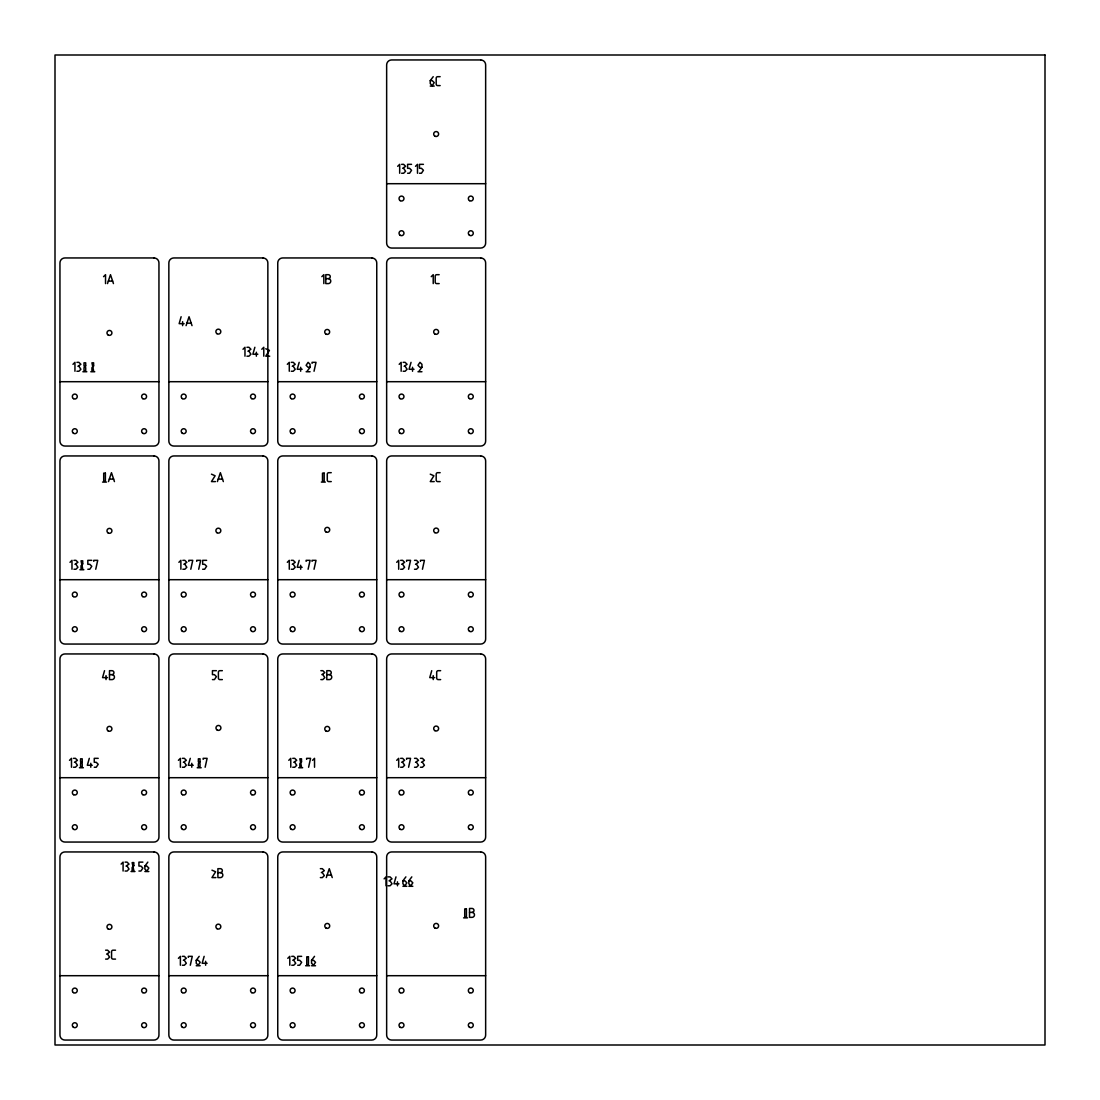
<?xml version="1.0" encoding="UTF-8"?>
<svg xmlns="http://www.w3.org/2000/svg" width="1100" height="1100" viewBox="0 0 1100 1100"><rect width="100%" height="100%" fill="white"/><g stroke="black" fill="none" stroke-linecap="round" stroke-linejoin="round"><path stroke-width="1.5" d="M95.741 569.25L97.721 560.34L93.761 560.34L93.761 561.33M190.781 569.25L192.761 560.34L188.801 560.34L188.801 561.33M198.701 569.25L200.681 560.34L196.721 560.34L196.721 561.33M205.136 767.25L207.116 758.34L203.156 758.34L203.156 759.33M314.036 371.25L316.016 362.34L312.056 362.34L312.056 363.33M190.286 965.25L192.266 956.34L188.306 956.34L188.306 957.33M308.096 569.25L310.076 560.34L306.116 560.34L306.116 561.33M314.036 569.25L316.016 560.34L312.056 560.34L312.056 561.33M308.591 767.25L310.571 758.34L306.611 758.34L306.611 759.33M408.581 569.25L410.561 560.34L406.601 560.34L406.601 561.33M422.441 569.25L424.421 560.34L420.461 560.34L420.461 561.33M408.581 767.25L410.561 758.34L406.601 758.34L406.601 759.33M181.129 316.731L179.149 323.661L184.099 323.661M104.541 670.684L102.561 677.614L107.511 677.614M89.306 758.34L87.326 765.27L92.276 765.27M254.87 347.284L252.89 354.214L257.84 354.214M299.186 362.34L297.206 369.27L302.156 369.27M190.286 758.34L188.306 765.27L193.256 765.27M299.186 560.34L297.206 567.27L302.156 567.27M204.146 956.34L202.166 963.27L207.116 963.27M411.056 362.34L409.076 369.27L414.026 369.27M431.736 670.684L429.756 677.614L434.706 677.614M395.986 876.879L394.006 883.809L398.956 883.809M107.511 283.594L110.481 274.684L113.451 283.594M108.501 481.594L111.471 472.684L114.441 481.594M186.079 325.641L189.049 316.731L192.019 325.641M217.401 481.594L220.371 472.684L223.341 481.594M326.301 877.594L329.271 868.684L332.241 877.594M430.251 80.644L432.231 80.644L434.211 82.624L432.231 85.594L430.251 83.614L430.251 80.644L433.221 76.684M307.106 371.25L310.076 367.29L310.076 364.32L308.096 362.34L306.116 365.31L308.096 367.29L310.076 367.29M418.976 371.25L421.946 367.29L421.946 364.32L419.966 362.34L417.986 365.31L419.966 367.29L421.946 367.29M144.87 866.085L146.85 866.085L148.83 868.065L146.85 871.035L144.87 869.055L144.87 866.085L147.84 862.125M196.226 960.3L198.206 960.3L200.186 962.28L198.206 965.25L196.226 963.27L196.226 960.3L199.196 956.34M311.561 960.3L313.541 960.3L315.521 962.28L313.541 965.25L311.561 963.27L311.561 960.3L314.531 956.34M402.916 880.839L404.896 880.839L406.876 882.819L404.896 885.789L402.916 883.809L402.916 880.839L405.886 876.879M408.856 880.839L410.836 880.839L412.816 882.819L410.836 885.789L408.856 883.809L408.856 880.839L411.826 876.879M103.551 276.664L105.531 274.684L105.531 283.594M72.971 364.32L74.951 362.34L74.951 371.25M77.921 366.3L80.891 364.32L78.911 362.34L76.931 362.34M397.691 166.32L399.671 164.34L399.671 173.25M402.641 168.3L405.611 166.32L403.631 164.34L401.651 164.34M415.511 166.32L417.491 164.34L417.491 173.25M242.99 349.264L244.97 347.284L244.97 356.194M321.846 276.664L323.826 274.684L323.826 283.594M247.94 351.244L250.91 349.264L248.93 347.284L246.95 347.284M261.8 349.264L263.78 347.284L263.78 356.194M70.001 562.32L71.981 560.34L71.981 569.25M74.951 564.3L77.921 562.32L75.941 560.34L73.961 560.34M287.306 364.32L289.286 362.34L289.286 371.25M292.256 366.3L295.226 364.32L293.246 362.34L291.266 362.34M431.241 276.664L433.221 274.684L433.221 283.594M178.901 562.32L180.881 560.34L180.881 569.25M183.851 564.3L186.821 562.32L184.841 560.34L182.861 560.34M399.176 364.32L401.156 362.34L401.156 371.25M404.126 366.3L407.096 364.32L405.116 362.34L403.136 362.34M69.506 760.32L71.486 758.34L71.486 767.25M74.456 762.3L77.426 760.32L75.446 758.34L73.466 758.34M287.306 562.32L289.286 560.34L289.286 569.25M292.256 564.3L295.226 562.32L293.246 560.34L291.266 560.34M178.406 760.32L180.386 758.34L180.386 767.25M183.356 762.3L186.326 760.32L184.346 758.34L182.366 758.34M396.701 562.32L398.681 560.34L398.681 569.25M401.651 564.3L404.621 562.32L402.641 560.34L400.661 560.34M415.511 564.3L418.481 562.32L416.501 560.34L414.521 560.34M121.11 864.105L123.09 862.125L123.09 871.035M126.06 866.085L129.03 864.105L127.05 862.125L125.07 862.125M321.846 674.644L324.816 672.664L322.836 670.684L320.856 670.684M288.791 760.32L290.771 758.34L290.771 767.25M293.741 762.3L296.711 760.32L294.731 758.34L292.751 758.34M106.618 954.154L109.588 952.174L107.608 950.194L105.627 950.194M312.551 760.32L314.531 758.34L314.531 767.25M178.406 958.32L180.386 956.34L180.386 965.25M183.356 960.3L186.326 958.32L184.346 956.34L182.366 956.34M396.701 760.32L398.681 758.34L398.681 767.25M401.651 762.3L404.621 760.32L402.641 758.34L400.661 758.34M415.511 762.3L418.481 760.32L416.501 758.34L414.521 758.34M421.451 762.3L424.421 760.32L422.441 758.34L420.461 758.34M321.351 872.644L324.321 870.664L322.341 868.684L320.361 868.684M287.801 958.32L289.781 956.34L289.781 965.25M292.751 960.3L295.721 958.32L293.741 956.34L291.761 956.34M384.106 878.859L386.086 876.879L386.086 885.789M389.056 880.839L392.026 878.859L390.046 876.879L388.066 876.879M440.151 76.684L437.676 76.684A1.485 1.485 0 0 0 436.191 78.169L436.191 84.109A1.485 1.485 0 0 0 437.676 85.594L440.151 85.594M430.251 86.089L434.211 86.089M411.551 164.34L407.591 164.34L407.591 168.3L409.571 168.3L411.551 170.28L409.571 173.25L407.591 173.25M423.431 164.34L419.471 164.34L419.471 168.3L421.451 168.3L423.431 170.28L421.451 173.25L419.471 173.25M401.651 173.25L403.631 173.25L405.611 171.27L403.631 168.3M386.65 183.7L485.65 183.7M439.161 274.684L436.686 274.684A1.485 1.485 0 0 0 435.201 276.169L435.201 282.109A1.485 1.485 0 0 0 436.686 283.594L439.161 283.594M325.806 278.644L328.281 278.644A2.475 2.475 0 0 1 330.756 281.119A2.475 2.475 0 0 1 328.281 283.594L325.806 283.594L325.806 274.684L328.281 274.684A1.98 1.98 0 0 1 330.261 276.664A1.98 1.98 0 0 1 328.281 278.644M108.336 281.119L112.626 281.119M186.904 323.166L191.194 323.166M246.95 356.194L248.93 356.194L250.91 354.214L248.93 351.244M269.72 356.194L265.76 356.194L269.418 350.377L265.76 348.769M76.931 371.25L78.911 371.25L80.891 369.27L78.911 366.3M291.266 371.25L293.246 371.25L295.226 369.27L293.246 366.3M403.136 371.25L405.116 371.25L407.096 369.27L405.116 366.3M82.871 371.745L86.831 371.745M90.791 371.745L94.751 371.745M306.116 371.745L310.076 371.745M417.986 371.745L421.946 371.745M59.95 381.7L158.95 381.7M168.85 381.7L267.85 381.7M277.75 381.7L376.75 381.7M386.65 381.7L485.65 381.7M331.251 472.684L328.776 472.684A1.485 1.485 0 0 0 327.291 474.169L327.291 480.109A1.485 1.485 0 0 0 328.776 481.594L331.251 481.594M440.151 472.684L437.676 472.684A1.485 1.485 0 0 0 436.191 474.169L436.191 480.109A1.485 1.485 0 0 0 437.676 481.594L440.151 481.594M109.326 479.119L113.616 479.119M218.226 479.119L222.516 479.119M215.421 481.594L211.461 481.594L215.119 475.777L211.461 474.169M434.211 481.594L430.251 481.594L433.909 475.777L430.251 474.169M102.561 482.089L106.521 482.089M321.351 482.089L325.311 482.089M91.781 560.34L87.821 560.34L87.821 564.3L89.801 564.3L91.781 566.28L89.801 569.25L87.821 569.25M206.621 560.34L202.661 560.34L202.661 564.3L204.641 564.3L206.621 566.28L204.641 569.25L202.661 569.25M73.961 569.25L75.941 569.25L77.921 567.27L75.941 564.3M182.861 569.25L184.841 569.25L186.821 567.27L184.841 564.3M291.266 569.25L293.246 569.25L295.226 567.27L293.246 564.3M400.661 569.25L402.641 569.25L404.621 567.27L402.641 564.3M414.521 569.25L416.501 569.25L418.481 567.27L416.501 564.3M79.901 569.745L83.861 569.745M59.95 579.7L158.95 579.7M168.85 579.7L267.85 579.7M277.75 579.7L376.75 579.7M386.65 579.7L485.65 579.7M216.411 670.684L212.451 670.684L212.451 674.644L214.431 674.644L216.411 676.624L214.431 679.594L212.451 679.594M222.351 670.684L219.876 670.684A1.485 1.485 0 0 0 218.391 672.169L218.391 678.109A1.485 1.485 0 0 0 219.876 679.594L222.351 679.594M440.646 670.684L438.171 670.684A1.485 1.485 0 0 0 436.686 672.169L436.686 678.109A1.485 1.485 0 0 0 438.171 679.594L440.646 679.594M109.491 674.644L111.966 674.644A2.475 2.475 0 0 1 114.441 677.119A2.475 2.475 0 0 1 111.966 679.594L109.491 679.594L109.491 670.684L111.966 670.684A1.98 1.98 0 0 1 113.946 672.664A1.98 1.98 0 0 1 111.966 674.644M326.796 674.644L329.271 674.644A2.475 2.475 0 0 1 331.746 677.119A2.475 2.475 0 0 1 329.271 679.594L326.796 679.594L326.796 670.684L329.271 670.684A1.98 1.98 0 0 1 331.251 672.664A1.98 1.98 0 0 1 329.271 674.644M320.856 679.594L322.836 679.594L324.816 677.614L322.836 674.644M98.216 758.34L94.256 758.34L94.256 762.3L96.236 762.3L98.216 764.28L96.236 767.25L94.256 767.25M73.466 767.25L75.446 767.25L77.426 765.27L75.446 762.3M182.366 767.25L184.346 767.25L186.326 765.27L184.346 762.3M292.751 767.25L294.731 767.25L296.711 765.27L294.731 762.3M400.661 767.25L402.641 767.25L404.621 765.27L402.641 762.3M414.521 767.25L416.501 767.25L418.481 765.27L416.501 762.3M420.461 767.25L422.441 767.25L424.421 765.27L422.441 762.3M79.406 767.745L83.366 767.745M197.216 767.745L201.176 767.745M298.691 767.745L302.651 767.745M59.95 777.7L158.95 777.7M168.85 777.7L267.85 777.7M277.75 777.7L376.75 777.7M386.65 777.7L485.65 777.7M142.89 862.125L138.93 862.125L138.93 866.085L140.91 866.085L142.89 868.065L140.91 871.035L138.93 871.035M125.07 871.035L127.05 871.035L129.03 869.055L127.05 866.085M131.01 871.53L134.97 871.53M144.87 871.53L148.83 871.53M217.896 872.644L220.371 872.644A2.475 2.475 0 0 1 222.846 875.119A2.475 2.475 0 0 1 220.371 877.594L217.896 877.594L217.896 868.684L220.371 868.684A1.98 1.98 0 0 1 222.351 870.664A1.98 1.98 0 0 1 220.371 872.644M327.126 875.119L331.416 875.119M215.916 877.594L211.956 877.594L215.614 871.777L211.956 870.169M320.361 877.594L322.341 877.594L324.321 875.614L322.341 872.644M388.066 885.789L390.046 885.789L392.026 883.809L390.046 880.839M402.916 886.284L406.876 886.284M408.856 886.284L412.816 886.284M469.521 912.409L471.996 912.409A2.475 2.475 0 0 1 474.471 914.884A2.475 2.475 0 0 1 471.996 917.359L469.521 917.359L469.521 908.449L471.996 908.449A1.98 1.98 0 0 1 473.976 910.429A1.98 1.98 0 0 1 471.996 912.409M463.581 917.854L467.541 917.854M115.527 950.194L113.052 950.194A1.485 1.485 0 0 0 111.567 951.679L111.567 957.619A1.485 1.485 0 0 0 113.052 959.104L115.527 959.104M301.661 956.34L297.701 956.34L297.701 960.3L299.681 960.3L301.661 962.28L299.681 965.25L297.701 965.25M105.627 959.104L107.608 959.104L109.588 957.124L107.608 954.154M182.366 965.25L184.346 965.25L186.326 963.27L184.346 960.3M291.761 965.25L293.741 965.25L295.721 963.27L293.741 960.3M196.226 965.745L200.186 965.745M305.621 965.745L309.581 965.745M311.561 965.745L315.521 965.745M59.95 975.7L158.95 975.7M168.85 975.7L267.85 975.7M277.75 975.7L376.75 975.7M386.65 975.7L485.65 975.7M433.221 675.634L433.221 679.594M412.541 367.29L412.541 371.25M397.471 881.829L397.471 885.789M300.671 367.29L300.671 371.25M300.671 565.29L300.671 569.25M256.355 352.234L256.355 356.194M205.631 961.29L205.631 965.25M191.771 763.29L191.771 767.25M182.614 321.681L182.614 325.641M106.026 675.634L106.026 679.594M90.791 763.29L90.791 767.25M85.69 365.929L84.013 367.661L84.013 370.783L85.69 370.783L85.69 367.661L84.013 365.929L84.013 362.808L85.69 362.808L85.69 365.929M93.61 365.929L91.933 367.661L91.933 370.783L93.61 370.783L91.933 362.808L93.61 362.808L93.61 365.929M82.72 563.929L81.042 565.661L81.042 568.783L82.72 568.783L81.042 560.808L82.72 560.808L82.72 563.929M82.225 761.929L80.547 763.661L80.547 766.782L82.225 766.782L82.225 763.661L80.547 761.929L80.547 758.808L82.225 758.808L82.225 761.929M200.035 761.929L198.357 763.661L198.357 766.782L200.035 766.782L200.035 763.661L198.357 761.929L198.357 758.808L200.035 758.808L200.035 761.929M133.829 865.714L132.151 867.446L132.151 870.567L133.829 870.567L132.151 862.593L133.829 862.593L133.829 865.714M301.51 761.929L299.832 763.661L299.832 766.782L301.51 766.782L299.832 758.808L301.51 758.808L301.51 761.929M1045 55L55 55L55 1045L1045 1045L1045 55M480.7 59.95L391.6 59.95A4.95 4.95 0 0 0 386.65 64.9L386.65 243.1A4.95 4.95 0 0 0 391.6 248.05L480.7 248.05A4.95 4.95 0 0 0 485.65 243.1L485.65 64.9A4.95 4.95 0 0 0 480.7 59.95M154 257.95L64.9 257.95A4.95 4.95 0 0 0 59.95 262.9L59.95 441.1A4.95 4.95 0 0 0 64.9 446.05L154 446.05A4.95 4.95 0 0 0 158.95 441.1L158.95 262.9A4.95 4.95 0 0 0 154 257.95M262.9 257.95L173.8 257.95A4.95 4.95 0 0 0 168.85 262.9L168.85 441.1A4.95 4.95 0 0 0 173.8 446.05L262.9 446.05A4.95 4.95 0 0 0 267.85 441.1L267.85 262.9A4.95 4.95 0 0 0 262.9 257.95M371.8 257.95L282.7 257.95A4.95 4.95 0 0 0 277.75 262.9L277.75 441.1A4.95 4.95 0 0 0 282.7 446.05L371.8 446.05A4.95 4.95 0 0 0 376.75 441.1L376.75 262.9A4.95 4.95 0 0 0 371.8 257.95M480.7 257.95L391.6 257.95A4.95 4.95 0 0 0 386.65 262.9L386.65 441.1A4.95 4.95 0 0 0 391.6 446.05L480.7 446.05A4.95 4.95 0 0 0 485.65 441.1L485.65 262.9A4.95 4.95 0 0 0 480.7 257.95M154 455.95L64.9 455.95A4.95 4.95 0 0 0 59.95 460.9L59.95 639.1A4.95 4.95 0 0 0 64.9 644.05L154 644.05A4.95 4.95 0 0 0 158.95 639.1L158.95 460.9A4.95 4.95 0 0 0 154 455.95M262.9 455.95L173.8 455.95A4.95 4.95 0 0 0 168.85 460.9L168.85 639.1A4.95 4.95 0 0 0 173.8 644.05L262.9 644.05A4.95 4.95 0 0 0 267.85 639.1L267.85 460.9A4.95 4.95 0 0 0 262.9 455.95M371.8 455.95L282.7 455.95A4.95 4.95 0 0 0 277.75 460.9L277.75 639.1A4.95 4.95 0 0 0 282.7 644.05L371.8 644.05A4.95 4.95 0 0 0 376.75 639.1L376.75 460.9A4.95 4.95 0 0 0 371.8 455.95M480.7 455.95L391.6 455.95A4.95 4.95 0 0 0 386.65 460.9L386.65 639.1A4.95 4.95 0 0 0 391.6 644.05L480.7 644.05A4.95 4.95 0 0 0 485.65 639.1L485.65 460.9A4.95 4.95 0 0 0 480.7 455.95M105.38 473.151L103.703 473.151L103.703 481.126L105.38 481.126L105.38 473.151M324.17 473.151L322.493 473.151L322.493 481.126L324.17 481.126L324.17 473.151M154 653.95L64.9 653.95A4.95 4.95 0 0 0 59.95 658.9L59.95 837.1A4.95 4.95 0 0 0 64.9 842.05L154 842.05A4.95 4.95 0 0 0 158.95 837.1L158.95 658.9A4.95 4.95 0 0 0 154 653.95M262.9 653.95L173.8 653.95A4.95 4.95 0 0 0 168.85 658.9L168.85 837.1A4.95 4.95 0 0 0 173.8 842.05L262.9 842.05A4.95 4.95 0 0 0 267.85 837.1L267.85 658.9A4.95 4.95 0 0 0 262.9 653.95M371.8 653.95L282.7 653.95A4.95 4.95 0 0 0 277.75 658.9L277.75 837.1A4.95 4.95 0 0 0 282.7 842.05L371.8 842.05A4.95 4.95 0 0 0 376.75 837.1L376.75 658.9A4.95 4.95 0 0 0 371.8 653.95M480.7 653.95L391.6 653.95A4.95 4.95 0 0 0 386.65 658.9L386.65 837.1A4.95 4.95 0 0 0 391.6 842.05L480.7 842.05A4.95 4.95 0 0 0 485.65 837.1L485.65 658.9A4.95 4.95 0 0 0 480.7 653.95M154 851.95L64.9 851.95A4.95 4.95 0 0 0 59.95 856.9L59.95 1035.1A4.95 4.95 0 0 0 64.9 1040.05L154 1040.05A4.95 4.95 0 0 0 158.95 1035.1L158.95 856.9A4.95 4.95 0 0 0 154 851.95M262.9 851.95L173.8 851.95A4.95 4.95 0 0 0 168.85 856.9L168.85 1035.1A4.95 4.95 0 0 0 173.8 1040.05L262.9 1040.05A4.95 4.95 0 0 0 267.85 1035.1L267.85 856.9A4.95 4.95 0 0 0 262.9 851.95M371.8 851.95L282.7 851.95A4.95 4.95 0 0 0 277.75 856.9L277.75 1035.1A4.95 4.95 0 0 0 282.7 1040.05L371.8 1040.05A4.95 4.95 0 0 0 376.75 1035.1L376.75 856.9A4.95 4.95 0 0 0 371.8 851.95M480.7 851.95L391.6 851.95A4.95 4.95 0 0 0 386.65 856.9L386.65 1035.1A4.95 4.95 0 0 0 391.6 1040.05L480.7 1040.05A4.95 4.95 0 0 0 485.65 1035.1L485.65 856.9A4.95 4.95 0 0 0 480.7 851.95M466.414 908.916L464.723 908.916L464.723 916.891L466.414 916.891L466.414 908.916M308.44 956.808L306.762 956.808L306.762 964.782L308.44 964.782L308.44 956.808M216.934 333.657A2.475 2.475 0 0 0 220.811 331.829A2.475 2.475 0 0 0 217.305 329.381A2.475 2.475 0 0 0 216.934 333.657M251.597 398.585A2.475 2.475 0 0 0 255.461 396.756A2.475 2.475 0 0 0 251.941 394.309A2.475 2.475 0 0 0 251.597 398.585M182.298 398.585A2.475 2.475 0 0 0 186.161 396.756A2.475 2.475 0 0 0 182.641 394.309A2.475 2.475 0 0 0 182.298 398.585M251.597 433.235A2.475 2.475 0 0 0 255.461 431.406A2.475 2.475 0 0 0 251.941 428.959A2.475 2.475 0 0 0 251.597 433.235M182.298 433.235A2.475 2.475 0 0 0 186.161 431.406A2.475 2.475 0 0 0 182.641 428.959A2.475 2.475 0 0 0 182.298 433.235M325.971 928.029A2.475 2.475 0 0 0 329.725 925.966A2.475 2.475 0 0 0 326.067 923.739A2.475 2.475 0 0 0 325.971 928.029M360.525 1027.263A2.475 2.475 0 0 0 364.375 1025.365A2.475 2.475 0 0 0 360.8 1022.986A2.475 2.475 0 0 0 360.525 1027.263M291.225 992.612A2.475 2.475 0 0 0 295.075 990.715A2.475 2.475 0 0 0 291.5 988.336A2.475 2.475 0 0 0 291.225 992.612M360.525 992.612A2.475 2.475 0 0 0 364.375 990.715A2.475 2.475 0 0 0 360.8 988.336A2.475 2.475 0 0 0 360.525 992.612M291.225 1027.263A2.475 2.475 0 0 0 295.075 1025.365A2.475 2.475 0 0 0 291.5 1022.986A2.475 2.475 0 0 0 291.225 1027.263M182.353 631.276A2.475 2.475 0 0 0 186.175 629.337A2.475 2.475 0 0 0 182.572 627A2.475 2.475 0 0 0 182.353 631.276M216.975 532.702A2.475 2.475 0 0 0 220.825 530.805A2.475 2.475 0 0 0 217.264 528.426A2.475 2.475 0 0 0 216.975 532.702M251.653 631.276A2.475 2.475 0 0 0 255.475 629.337A2.475 2.475 0 0 0 251.873 627A2.475 2.475 0 0 0 251.653 631.276M251.653 596.626A2.475 2.475 0 0 0 255.475 594.688A2.475 2.475 0 0 0 251.873 592.35A2.475 2.475 0 0 0 251.653 596.626M182.353 596.626A2.475 2.475 0 0 0 186.175 594.688A2.475 2.475 0 0 0 182.572 592.35A2.475 2.475 0 0 0 182.353 596.626M108.144 335.005A2.475 2.475 0 0 0 111.925 332.984A2.475 2.475 0 0 0 108.281 330.729A2.475 2.475 0 0 0 108.144 335.005M73.466 398.64A2.475 2.475 0 0 0 77.275 396.66A2.475 2.475 0 0 0 73.659 394.35A2.475 2.475 0 0 0 73.466 398.64M73.466 433.29A2.475 2.475 0 0 0 77.275 431.31A2.475 2.475 0 0 0 73.659 429A2.475 2.475 0 0 0 73.466 433.29M142.766 433.29A2.475 2.475 0 0 0 146.575 431.31A2.475 2.475 0 0 0 142.959 429A2.475 2.475 0 0 0 142.766 433.29M142.766 398.64A2.475 2.475 0 0 0 146.575 396.66A2.475 2.475 0 0 0 142.959 394.35A2.475 2.475 0 0 0 142.766 398.64M108.103 532.923A2.475 2.475 0 0 0 111.925 530.984A2.475 2.475 0 0 0 108.323 528.646A2.475 2.475 0 0 0 108.103 532.923M142.684 631.235A2.475 2.475 0 0 0 146.561 629.406A2.475 2.475 0 0 0 143.055 626.959A2.475 2.475 0 0 0 142.684 631.235M142.684 596.585A2.475 2.475 0 0 0 146.561 594.756A2.475 2.475 0 0 0 143.055 592.309A2.475 2.475 0 0 0 142.684 596.585M73.384 596.585A2.475 2.475 0 0 0 77.261 594.756A2.475 2.475 0 0 0 73.755 592.309A2.475 2.475 0 0 0 73.384 596.585M73.384 631.235A2.475 2.475 0 0 0 77.261 629.406A2.475 2.475 0 0 0 73.755 626.959A2.475 2.475 0 0 0 73.384 631.235M73.535 829.331A2.475 2.475 0 0 0 77.275 827.227A2.475 2.475 0 0 0 73.59 825.041A2.475 2.475 0 0 0 73.535 829.331M142.835 829.331A2.475 2.475 0 0 0 146.575 827.227A2.475 2.475 0 0 0 142.89 825.041A2.475 2.475 0 0 0 142.835 829.331M108.13 730.909A2.475 2.475 0 0 0 111.925 728.929A2.475 2.475 0 0 0 108.309 726.633A2.475 2.475 0 0 0 108.13 730.909M73.535 794.681A2.475 2.475 0 0 0 77.275 792.577A2.475 2.475 0 0 0 73.59 790.391A2.475 2.475 0 0 0 73.535 794.681M142.835 794.681A2.475 2.475 0 0 0 146.575 792.577A2.475 2.475 0 0 0 142.89 790.391A2.475 2.475 0 0 0 142.835 794.681M291.252 829.276A2.475 2.475 0 0 0 295.075 827.324A2.475 2.475 0 0 0 291.472 825A2.475 2.475 0 0 0 291.252 829.276M360.553 829.276A2.475 2.475 0 0 0 364.375 827.324A2.475 2.475 0 0 0 360.772 825A2.475 2.475 0 0 0 360.553 829.276M360.553 794.626A2.475 2.475 0 0 0 364.375 792.674A2.475 2.475 0 0 0 360.772 790.35A2.475 2.475 0 0 0 360.553 794.626M325.875 730.95A2.475 2.475 0 0 0 329.725 729.053A2.475 2.475 0 0 0 326.15 726.66A2.475 2.475 0 0 0 325.875 730.95M291.252 794.626A2.475 2.475 0 0 0 295.075 792.674A2.475 2.475 0 0 0 291.472 790.35A2.475 2.475 0 0 0 291.252 794.626M251.666 992.626A2.475 2.475 0 0 0 255.475 990.674A2.475 2.475 0 0 0 251.859 988.35A2.475 2.475 0 0 0 251.666 992.626M182.366 1027.276A2.475 2.475 0 0 0 186.175 1025.324A2.475 2.475 0 0 0 182.559 1023A2.475 2.475 0 0 0 182.366 1027.276M182.366 992.626A2.475 2.475 0 0 0 186.175 990.674A2.475 2.475 0 0 0 182.559 988.35A2.475 2.475 0 0 0 182.366 992.626M251.666 1027.276A2.475 2.475 0 0 0 255.475 1025.324A2.475 2.475 0 0 0 251.859 1023A2.475 2.475 0 0 0 251.666 1027.276M217.044 928.716A2.475 2.475 0 0 0 220.825 926.695A2.475 2.475 0 0 0 217.181 924.44A2.475 2.475 0 0 0 217.044 928.716M325.793 333.974A2.475 2.475 0 0 0 329.656 332.118A2.475 2.475 0 0 0 326.109 329.697A2.475 2.475 0 0 0 325.793 333.974M360.594 398.654A2.475 2.475 0 0 0 364.375 396.632A2.475 2.475 0 0 0 360.731 394.364A2.475 2.475 0 0 0 360.594 398.654M360.594 433.304A2.475 2.475 0 0 0 364.375 431.283A2.475 2.475 0 0 0 360.731 429.014A2.475 2.475 0 0 0 360.594 433.304M291.294 398.654A2.475 2.475 0 0 0 295.075 396.632A2.475 2.475 0 0 0 291.431 394.364A2.475 2.475 0 0 0 291.294 398.654M291.294 433.304A2.475 2.475 0 0 0 295.075 431.283A2.475 2.475 0 0 0 291.431 429.014A2.475 2.475 0 0 0 291.294 433.304M400.235 992.681A2.475 2.475 0 0 0 403.975 990.577A2.475 2.475 0 0 0 400.29 988.391A2.475 2.475 0 0 0 400.235 992.681M469.535 992.681A2.475 2.475 0 0 0 473.275 990.577A2.475 2.475 0 0 0 469.59 988.391A2.475 2.475 0 0 0 469.535 992.681M469.535 1027.331A2.475 2.475 0 0 0 473.275 1025.227A2.475 2.475 0 0 0 469.59 1023.041A2.475 2.475 0 0 0 469.535 1027.331M400.235 1027.331A2.475 2.475 0 0 0 403.975 1025.227A2.475 2.475 0 0 0 400.29 1023.041A2.475 2.475 0 0 0 400.235 1027.331M434.899 928.015A2.475 2.475 0 0 0 438.625 925.898A2.475 2.475 0 0 0 434.926 923.725A2.475 2.475 0 0 0 434.899 928.015M400.18 200.64A2.475 2.475 0 0 0 403.975 198.646A2.475 2.475 0 0 0 400.359 196.364A2.475 2.475 0 0 0 400.18 200.64M400.18 235.29A2.475 2.475 0 0 0 403.975 233.296A2.475 2.475 0 0 0 400.359 231.014A2.475 2.475 0 0 0 400.18 235.29M469.48 200.64A2.475 2.475 0 0 0 473.275 198.646A2.475 2.475 0 0 0 469.659 196.364A2.475 2.475 0 0 0 469.48 200.64M469.48 235.29A2.475 2.475 0 0 0 473.275 233.296A2.475 2.475 0 0 0 469.659 231.014A2.475 2.475 0 0 0 469.48 235.29M434.748 136.07A2.475 2.475 0 0 0 438.611 134.228A2.475 2.475 0 0 0 435.078 131.794A2.475 2.475 0 0 0 434.748 136.07M251.762 794.695A2.475 2.475 0 0 0 255.475 792.55A2.475 2.475 0 0 0 251.762 790.405A2.475 2.475 0 0 0 251.762 794.695M182.462 794.695A2.475 2.475 0 0 0 186.175 792.55A2.475 2.475 0 0 0 182.462 790.405A2.475 2.475 0 0 0 182.462 794.695M217.195 730.056A2.475 2.475 0 0 0 220.921 727.939A2.475 2.475 0 0 0 217.222 725.766A2.475 2.475 0 0 0 217.195 730.056M251.762 829.345A2.475 2.475 0 0 0 255.475 827.2A2.475 2.475 0 0 0 251.762 825.055A2.475 2.475 0 0 0 251.762 829.345M182.462 829.345A2.475 2.475 0 0 0 186.175 827.2A2.475 2.475 0 0 0 182.462 825.055A2.475 2.475 0 0 0 182.462 829.345M434.844 730.634A2.475 2.475 0 0 0 438.625 728.626A2.475 2.475 0 0 0 434.981 726.357A2.475 2.475 0 0 0 434.844 730.634M400.098 829.249A2.475 2.475 0 0 0 403.961 827.393A2.475 2.475 0 0 0 400.428 824.973A2.475 2.475 0 0 0 400.098 829.249M400.098 794.599A2.475 2.475 0 0 0 403.961 792.742A2.475 2.475 0 0 0 400.428 790.322A2.475 2.475 0 0 0 400.098 794.599M469.397 794.599A2.475 2.475 0 0 0 473.261 792.742A2.475 2.475 0 0 0 469.728 790.322A2.475 2.475 0 0 0 469.397 794.599M469.397 829.249A2.475 2.475 0 0 0 473.261 827.393A2.475 2.475 0 0 0 469.728 824.973A2.475 2.475 0 0 0 469.397 829.249M108.034 928.881A2.475 2.475 0 0 0 111.911 927.066A2.475 2.475 0 0 0 108.405 924.605A2.475 2.475 0 0 0 108.034 928.881M142.684 1027.235A2.475 2.475 0 0 0 146.561 1025.42A2.475 2.475 0 0 0 143.055 1022.959A2.475 2.475 0 0 0 142.684 1027.235M73.384 992.585A2.475 2.475 0 0 0 77.261 990.77A2.475 2.475 0 0 0 73.755 988.309A2.475 2.475 0 0 0 73.384 992.585M142.684 992.585A2.475 2.475 0 0 0 146.561 990.77A2.475 2.475 0 0 0 143.055 988.309A2.475 2.475 0 0 0 142.684 992.585M73.384 1027.235A2.475 2.475 0 0 0 77.261 1025.42A2.475 2.475 0 0 0 73.755 1022.959A2.475 2.475 0 0 0 73.384 1027.235M434.803 532.62A2.475 2.475 0 0 0 438.625 530.681A2.475 2.475 0 0 0 435.022 528.344A2.475 2.475 0 0 0 434.803 532.62M400.235 631.331A2.475 2.475 0 0 0 403.975 629.227A2.475 2.475 0 0 0 400.29 627.041A2.475 2.475 0 0 0 400.235 631.331M469.535 596.681A2.475 2.475 0 0 0 473.275 594.577A2.475 2.475 0 0 0 469.59 592.391A2.475 2.475 0 0 0 469.535 596.681M469.535 631.331A2.475 2.475 0 0 0 473.275 629.227A2.475 2.475 0 0 0 469.59 627.041A2.475 2.475 0 0 0 469.535 631.331M400.235 596.681A2.475 2.475 0 0 0 403.975 594.577A2.475 2.475 0 0 0 400.29 592.391A2.475 2.475 0 0 0 400.235 596.681M434.734 333.905A2.475 2.475 0 0 0 438.598 332.076A2.475 2.475 0 0 0 435.078 329.643A2.475 2.475 0 0 0 434.734 333.905M469.384 398.585A2.475 2.475 0 0 0 473.261 396.756A2.475 2.475 0 0 0 469.755 394.309A2.475 2.475 0 0 0 469.384 398.585M400.084 398.585A2.475 2.475 0 0 0 403.961 396.756A2.475 2.475 0 0 0 400.455 394.309A2.475 2.475 0 0 0 400.084 398.585M469.384 433.235A2.475 2.475 0 0 0 473.261 431.406A2.475 2.475 0 0 0 469.755 428.959A2.475 2.475 0 0 0 469.384 433.235M400.084 433.235A2.475 2.475 0 0 0 403.961 431.406A2.475 2.475 0 0 0 400.455 428.959A2.475 2.475 0 0 0 400.084 433.235M325.971 531.946A2.475 2.475 0 0 0 329.725 529.856A2.475 2.475 0 0 0 326.054 527.656A2.475 2.475 0 0 0 325.971 531.946M360.539 631.276A2.475 2.475 0 0 0 364.375 629.337A2.475 2.475 0 0 0 360.786 626.986A2.475 2.475 0 0 0 360.539 631.276M291.239 596.626A2.475 2.475 0 0 0 295.075 594.688A2.475 2.475 0 0 0 291.486 592.336A2.475 2.475 0 0 0 291.239 596.626M291.239 631.276A2.475 2.475 0 0 0 295.075 629.337A2.475 2.475 0 0 0 291.486 626.986A2.475 2.475 0 0 0 291.239 631.276M360.539 596.626A2.475 2.475 0 0 0 364.375 594.688A2.475 2.475 0 0 0 360.786 592.336A2.475 2.475 0 0 0 360.539 596.626"/></g></svg>
